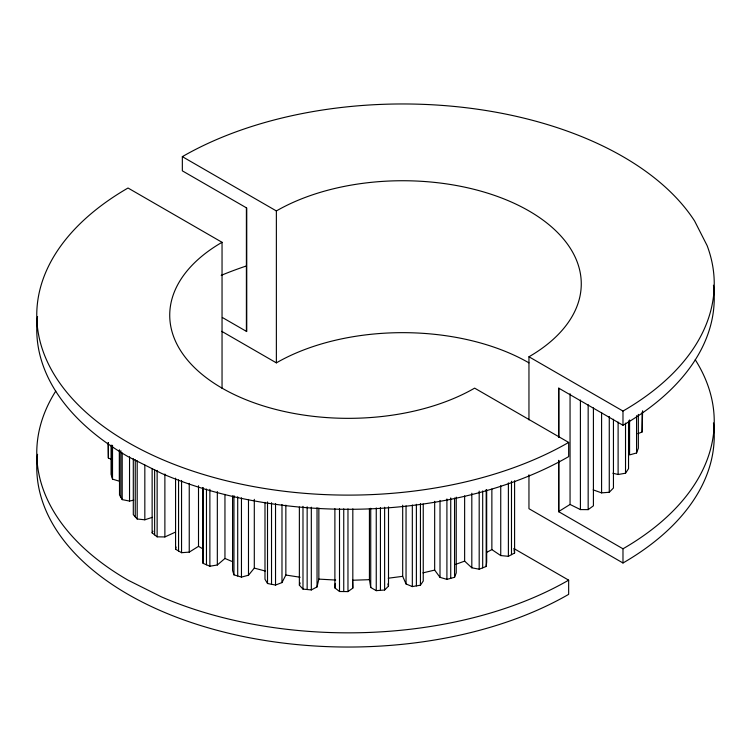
<?xml version="1.0" encoding="UTF-8"?>
<svg xmlns="http://www.w3.org/2000/svg" width="751" height="751" viewBox="0 0 751 751"><rect width="100%" height="100%" fill="white"/><g stroke="black" fill="none" stroke-linecap="round" stroke-linejoin="round"><path stroke-width="1.13" d="M352.82 508.849L352.82 588.108L347.966 591.6L339.508 591.506L334.89 587.911L335.34 583.414M637.862 433.674L642.124 431.985L642.612 410.797M464.634 495.848L464.634 561.119L471.816 567.803L479.185 569.211L486.188 566.479L486.686 562.011L486.686 489.746M198.508 485.747L198.508 546.352L189.243 552.126L181.554 552.698L175.574 549.244L176.063 547.028M299.367 507.047L299.367 585.142L302.982 589.103L311.318 589.939L317.035 586.916L318.856 579.115L318.856 508.023M299.367 585.142L300.184 582.945M629.573 419.94L629.573 454.909L636.566 452.975L638.341 448.197L638.341 414.402M434.669 501.33L434.669 570.093L440.011 577.341L446.911 579.378L454.562 577.294L456.232 572.919L456.232 497.162M175.565 532.055L164.882 536.946L157.137 536.834L152.134 532.891L152.997 531.173M264.99 502.353L264.99 579.274L267.516 583.508L275.533 585.067L281.982 582.588L285.849 575.041L285.849 505.113M612.882 473.233L618.111 474.51L625.527 473.214L628.54 468.652L628.54 420.87M402.686 505.235L402.686 576.336L406.047 583.959L412.327 586.587L420.438 585.198L423.245 581.03L423.245 504.099M232.566 495.857L232.566 570.45L233.946 574.853L241.456 577.106L248.487 575.219L254.298 568.103L254.298 499.34M593.168 489.859L601.589 492.881L609.268 492.252L613.445 488.009L613.445 419.246M369.426 508.577L369.426 579.678L370.731 587.507L376.251 590.652L384.625 590.004L388.502 586.127L388.502 506.869M202.854 487.774L203.061 563.344L209.876 566.226L217.33 564.987L224.953 558.462L224.953 494.365M570.056 393.731L570.056 504.456L558.584 511.609L558.584 460.325M570.056 504.456L580.41 509.582L588.164 509.638L593.412 505.808L593.412 407.906M486.535 552.445L491.867 549.601L491.867 488.995M491.867 549.601L500.739 555.571L508.389 556.313L514.595 552.999L514.595 480.734M464.634 561.119L455.425 564.452M133.303 458.72L133.303 514.66L137.198 518.997L144.83 519.795L152.369 517.317M434.669 570.093L422.944 572.872M119.503 450.703L119.503 494.993L122.206 499.612L129.538 501.077L133.791 500.138M402.686 576.336L388.267 578.214M369.426 579.678L352.566 580.241M335.678 580.054L318.856 579.115M300.128 577.237L285.849 575.041M265.253 571.023L254.298 568.103M111.073 445.193L111.073 474.332L112.519 479.138L119.381 481.222L119.381 449.755M224.953 558.462L231.787 561.354M108.2 442.677L108.36 458.044L111.477 459.387M558.584 437.016L558.584 388.07L622.983 425.254L622.983 411.06A311.581 179.893 0 0 0 707.123 245.615L694.6 220.991A311.581 179.893 0 0 0 182.343 156.649L182.343 170.843L246.75 208.018L246.75 331.566L222.371 317.504M182.343 156.649L276.368 210.937A178.607 103.122 0 0 1 528.957 210.937A178.607 103.122 0 0 1 528.957 356.772L528.957 419.884M528.957 356.772L622.983 411.06M222.043 388.389L222.043 242.301L128.017 188.013A311.581 179.893 0 0 0 128.017 442.423A311.581 179.893 0 0 0 568.657 442.423L568.657 456.608A311.581 179.893 0 0 1 161.615 473.421L128.017 456.608A311.581 179.893 0 0 1 37.55 316.575M568.657 442.423L474.632 388.136A178.607 103.122 0 0 1 222.043 388.136A178.607 103.122 0 0 1 222.043 242.301M558.584 511.609L622.983 548.793L622.983 562.987L528.957 508.699L528.957 474.81M221.77 331.341L276.368 362.864A178.607 103.122 0 0 1 528.957 362.864M513.787 548.474L568.657 580.157L568.657 594.351A311.581 179.893 0 0 1 218.907 630.784A311.581 179.893 0 0 1 37.55 454.308M198.508 546.352L203.493 549.234M387.835 583.912L388.502 586.127M513.984 549.601L514.595 552.999M352.604 581.358L352.82 588.108M642.124 412.177L642.124 431.985M636.566 415.678L636.566 452.975M625.527 423.104L625.527 473.214M618.111 422.071L618.111 474.51M609.268 416.495L609.268 492.252M601.589 412.459L601.589 492.881M588.164 404.742L588.164 509.638M580.41 400.02L580.41 509.582M558.922 388.267L558.922 437.213M558.922 460.523L558.922 511.807M511.487 481.231L511.487 554.651M508.389 482.884L508.389 556.313M500.739 485.644L500.739 555.571M486.188 489.549L486.188 566.479M482.686 490.919L482.686 567.84M479.185 491.116L479.185 569.211M471.816 493.21L471.816 567.803M454.562 498.044L454.562 577.294M450.731 497.913L450.731 578.336M446.911 498.955L446.911 579.378M440.011 500.419L440.011 577.341M420.438 503.611L420.438 585.198M416.383 504.306L416.383 585.893M412.327 505.001L412.327 586.587M406.047 505.874L406.047 583.959M384.625 507.254L384.625 590.004M380.438 507.582L380.438 590.333M376.251 507.901L376.251 590.652M370.731 508.258L370.731 587.507M347.966 508.849L347.966 591.6M343.742 508.803L343.742 591.553M339.508 508.756L339.508 591.506M334.89 508.652L334.89 587.911M317.035 507.667L317.035 586.916M311.318 507.188L311.318 589.939M307.15 506.765L307.15 589.516M302.982 506.352L302.982 589.103M281.982 504.503L281.982 582.588M276.368 210.937L276.368 362.864M275.533 503.489L275.533 585.067M271.524 502.701L271.524 584.287M267.516 501.921L267.516 583.508M248.487 499.462L248.487 575.219M246.394 207.83L246.394 331.369M241.456 497.847L241.456 577.106M237.701 496.73L237.701 575.979M233.946 495.604L233.946 574.853M217.33 491.558L217.33 564.987M209.876 489.305L209.876 566.226M206.469 489.032L206.469 564.79M203.061 487.587L203.061 563.344M189.243 483.362L189.243 552.126M181.554 480.433L181.554 552.698M178.56 479.88L178.56 550.971M175.574 478.152L175.574 549.244M164.882 474.012L164.882 536.946M157.137 470.398L157.137 536.834M154.631 469.591L154.631 534.862M152.134 468.793L152.134 532.891M144.83 465.01L144.83 519.795M137.198 460.72L137.198 518.997M135.246 459.725L135.246 516.829M129.538 456.786L129.538 501.077M122.206 452.994L122.206 499.612M120.855 450.684L120.855 497.303M112.519 445.343L112.519 479.138M111.796 445.268L111.796 476.735M108.285 442.79L108.36 458.044M568.657 580.157A311.581 179.893 0 0 1 161.615 596.961L128.017 580.157A311.581 179.893 0 0 1 55.762 391.093M695.238 359.729A311.581 179.893 0 0 1 622.983 548.793M221.207 275.354A311.581 179.893 0 0 1 246.506 265.92M713.45 422.954A311.581 179.893 0 0 1 622.983 562.987M713.45 285.211A311.581 179.893 0 0 1 622.983 425.254"/></g></svg>
